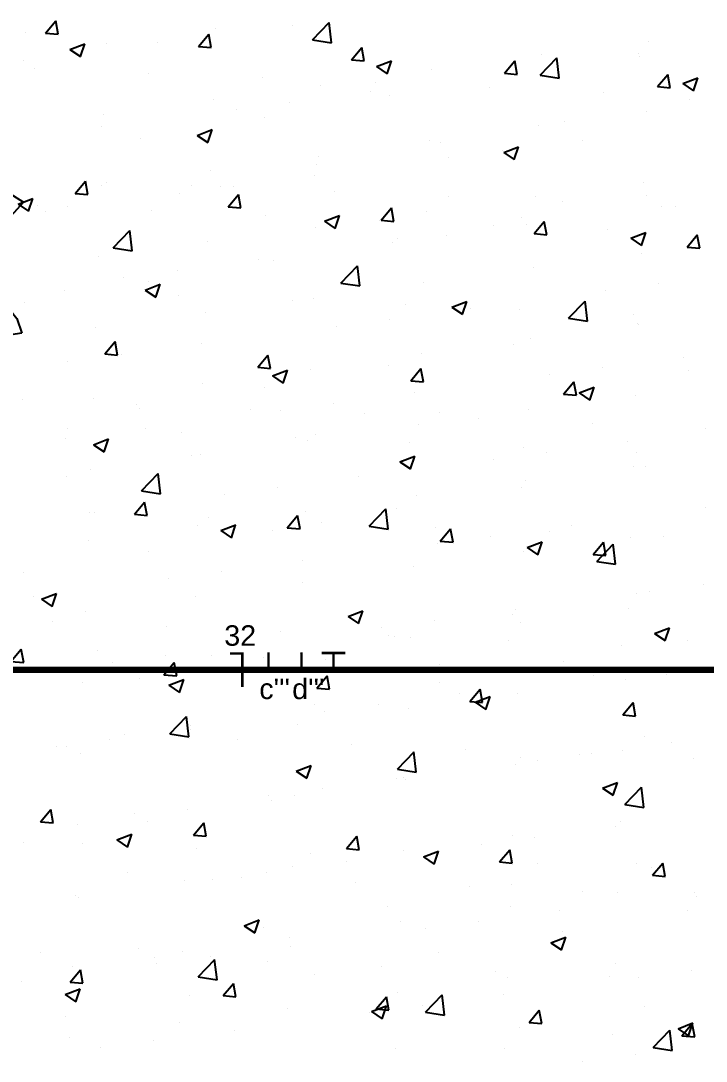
# Model space of a CAD drawing. Header units: millimetres. Extents: x 6597 to 20911, y -10306 to -132.
# Drawn here: x 9650.2 to 9971.6, y -6129 to -5641.1 of the extents above; entities that cross this region are included whole.
import ezdxf

# ---------------------------------------------------------------- set-up
doc = ezdxf.new("R2010")
doc.units = ezdxf.units.MM
doc.header["$LTSCALE"] = 25
doc.header["$MEASUREMENT"] = 0
doc.linetypes.add('DASHDOT2', pattern=[12.7, 6.35, -3.175, 0, -3.175])
doc.linetypes.add('Dashed', pattern=[0.75, 0.5, -0.25])
doc.layers.add('CIRCUITOS', color=7, linetype='Continuous')
doc.layers.add('MAAI - VEGETAÇÃO', color=106, linetype='Continuous')
doc.layers.add('EL-Condutos', color=5, linetype='Continuous', lineweight=30)
doc.styles.add('Arial', font='arial.ttf')

# ---------------------------------------------------------------- blocks, each defined once
blk = doc.blocks.new('JVL')
for p, q in [((246.2644, -15.6832), (246.2854, -15.6508)), ((246.2854, -15.6508), (246.3188, -15.6819)), ((246.5609, -15.6677), (246.5955, -15.656)), ((246.5955, -15.656), (246.5993, -15.6819)), ((246.1773, -15.6807), (246.188, -15.6807)), ((246.1779, -15.6897), (246.1773, -15.6807)), ((246.188, -15.6807), (246.2553, -15.7237)), ((246.3188, -15.6819), (246.3336, -15.7013)), ((246.5375, -15.6858), (246.5609, -15.6677)), ((246.5993, -15.6819), (246.5968, -15.7285)), ((246.1804, -15.7052), (246.1779, -15.6897)), ((246.188, -15.7184), (246.1804, -15.7052)), ((246.2607, -15.7264), (246.2644, -15.6832)), ((246.3336, -15.7013), (246.3441, -15.7237)), ((246.4894, -15.6941), (246.4759, -15.7237)), ((246.5055, -15.7049), (246.4894, -15.6941)), ((246.5055, -15.7049), (246.5271, -15.6861)), ((246.5055, -15.7049), (246.5082, -15.7237)), ((246.5136, -15.7291), (246.5375, -15.6858)), ((246.5271, -15.6861), (246.5378, -15.6861)), ((246.188, -15.7184), (246.1961, -15.7453)), ((246.2553, -15.7237), (246.2607, -15.7264)), ((246.2743, -15.7583), (246.2607, -15.7264)), ((246.3441, -15.7237), (246.336, -15.7453)), ((246.3441, -15.7237), (246.3683, -15.7076)), ((246.3764, -15.7157), (246.3441, -15.756)), ((246.3683, -15.7076), (246.3764, -15.7157)), ((246.4759, -15.7237), (246.4759, -15.7345)), ((246.5136, -15.7291), (246.5002, -15.7533)), ((246.5082, -15.7237), (246.5136, -15.7291)), ((246.5968, -15.7285), (246.589, -15.7614)), ((246.755, -15.7257), (246.7358, -15.7306)), ((246.7358, -15.7306), (246.7735, -15.7602)), ((246.7773, -15.7309), (246.755, -15.7257)), ((246.7923, -15.7467), (246.7773, -15.7309)), ((246.1961, -15.7453), (246.2149, -15.7695)), ((246.336, -15.7453), (246.3414, -15.756)), ((246.4437, -15.7372), (246.4356, -15.7345)), ((246.4759, -15.7345), (246.4437, -15.7372)), ((246.4437, -15.7372), (246.4805, -15.7925)), ((246.4759, -15.7345), (246.5002, -15.7533)), ((246.5002, -15.7533), (246.5055, -15.7856)), ((246.6266, -15.7506), (246.589, -15.7614)), ((246.6266, -15.7506), (246.6598, -15.7557)), ((246.6598, -15.7557), (246.6857, -15.7712)), ((246.8004, -15.7575), (246.7923, -15.7467)), ((246.8138, -15.7467), (246.8004, -15.7575)), ((246.8267, -15.7335), (246.8138, -15.7467)), ((246.8415, -15.7322), (246.8267, -15.7335)), ((246.8569, -15.7387), (246.8415, -15.7322)), ((246.8569, -15.7387), (246.8434, -15.771)), ((246.0162, -15.7751), (245.9689, -15.7813)), ((246.0571, -15.7922), (246.0162, -15.7751)), ((246.173, -15.7971), (246.1964, -15.7764)), ((246.1964, -15.7764), (246.2149, -15.7695)), ((246.2149, -15.7695), (246.2419, -15.7856)), ((246.2903, -15.7883), (246.2743, -15.7583)), ((246.3414, -15.756), (246.3199, -15.7856)), ((246.3226, -15.791), (246.3818, -15.7802)), ((246.3414, -15.756), (246.3441, -15.756)), ((246.3441, -15.756), (246.3468, -15.756)), ((246.434, -15.756), (246.3468, -15.756)), ((246.4759, -15.791), (246.434, -15.756)), ((246.589, -15.7614), (246.5621, -15.7883)), ((246.589, -15.7614), (246.589, -15.7587)), ((246.6021, -15.7851), (246.6382, -15.7685)), ((246.6939, -15.7802), (246.6374, -15.7856)), ((246.6382, -15.7685), (246.6552, -15.7702)), ((246.6857, -15.7712), (246.6939, -15.7802)), ((246.6939, -15.7802), (246.702, -15.7829)), ((246.7331, -15.7683), (246.7089, -15.7871)), ((246.7735, -15.7656), (246.7331, -15.7683)), ((246.7735, -15.7602), (246.7735, -15.7656)), ((246.7735, -15.7656), (246.7842, -15.7817)), ((246.8031, -15.7763), (246.7842, -15.7817)), ((246.8004, -15.7575), (246.8031, -15.7763)), ((246.8031, -15.7763), (246.8461, -15.7763)), ((246.8434, -15.771), (246.8461, -15.7763)), ((246.8773, -15.7878), (246.8461, -15.7763)), ((245.9689, -15.7813), (245.9472, -15.7999)), ((245.948, -15.7991), (246.0024, -15.7991)), ((246.0024, -15.7991), (246.0131, -15.8098)), ((246.0571, -15.7922), (246.0616, -15.8125)), ((246.1638, -15.826), (246.173, -15.7971)), ((246.2419, -15.7883), (246.18, -15.8152)), ((246.2607, -15.8018), (246.2338, -15.8448)), ((246.2419, -15.7856), (246.2419, -15.7883)), ((246.2419, -15.7883), (246.2607, -15.8018)), ((246.2607, -15.8018), (246.2718, -15.7919)), ((246.2718, -15.7919), (246.2903, -15.7883)), ((246.2903, -15.7883), (246.3011, -15.7991)), ((246.3064, -15.7937), (246.3011, -15.7991)), ((246.3011, -15.7991), (246.3011, -15.826)), ((246.3199, -15.7937), (246.3064, -15.7937)), ((246.3199, -15.7856), (246.3226, -15.791)), ((246.3226, -15.791), (246.3199, -15.7937)), ((246.3274, -15.8023), (246.3199, -15.7937)), ((246.346, -15.8126), (246.3274, -15.8023)), ((246.4759, -15.7937), (246.4733, -15.8098)), ((246.4759, -15.7937), (246.4759, -15.791)), ((246.5055, -15.7856), (246.4805, -15.7925)), ((246.5244, -15.7964), (246.5055, -15.7856)), ((246.5621, -15.7883), (246.5244, -15.7964)), ((246.5244, -15.7964), (246.5378, -15.8125)), ((246.5698, -15.8172), (246.6021, -15.7851)), ((246.6239, -15.7964), (246.6078, -15.8045)), ((246.6293, -15.7883), (246.6239, -15.7964)), ((246.6239, -15.7964), (246.6455, -15.8045)), ((246.6374, -15.7856), (246.6293, -15.7883)), ((246.6455, -15.8045), (246.6804, -15.8179)), ((246.7089, -15.7871), (246.7089, -15.8005)), ((246.7427, -15.7917), (246.7089, -15.8005)), ((246.7627, -15.7925), (246.7402, -15.8241)), ((246.7627, -15.7925), (246.7427, -15.7917)), ((246.7815, -15.7898), (246.7627, -15.7925)), ((246.7842, -15.7817), (246.7815, -15.7898)), ((246.7815, -15.7898), (246.7896, -15.8086)), ((246.8434, -15.8032), (246.838, -15.8086)), ((246.8434, -15.8032), (246.8724, -15.815)), ((246.8946, -15.8021), (246.8773, -15.7878)), ((246.9053, -15.8275), (246.8946, -15.8021)), ((245.9373, -15.8515), (245.9669, -15.8247)), ((245.9669, -15.8247), (246.0131, -15.8098)), ((246.0427, -15.8206), (246.0051, -15.8502)), ((246.0131, -15.8098), (246.0347, -15.8125)), ((246.0347, -15.8125), (246.0427, -15.8206)), ((246.0427, -15.8206), (246.0562, -15.8206)), ((246.0616, -15.8125), (246.0562, -15.8206)), ((246.067, -15.8314), (246.0562, -15.8206)), ((246.0789, -15.824), (246.0611, -15.8116)), ((246.0806, -15.8245), (246.067, -15.8314)), ((246.1115, -15.8328), (246.0789, -15.824)), ((246.1638, -15.8233), (246.1396, -15.8475)), ((246.1638, -15.8233), (246.1638, -15.826)), ((246.1638, -15.826), (246.18, -15.8556)), ((246.18, -15.8152), (246.1665, -15.8206)), ((246.3011, -15.826), (246.3064, -15.8448)), ((246.3656, -15.8152), (246.346, -15.8126)), ((246.3656, -15.8152), (246.3952, -15.826)), ((246.3952, -15.826), (246.4087, -15.8206)), ((246.3952, -15.826), (246.4114, -15.8367)), ((246.4087, -15.8206), (246.4194, -15.826)), ((246.4194, -15.826), (246.4168, -15.8367)), ((246.4437, -15.8287), (246.4275, -15.8448)), ((246.4571, -15.8287), (246.4437, -15.8287)), ((246.4706, -15.8125), (246.4571, -15.8287)), ((246.4571, -15.8287), (246.4572, -15.8489)), ((246.4733, -15.8098), (246.4706, -15.8125)), ((246.5325, -15.8556), (246.5378, -15.8125)), ((246.6322, -15.8207), (246.5698, -15.8172)), ((246.6782, -15.8344), (246.6322, -15.8207)), ((246.6804, -15.8179), (246.6966, -15.8314)), ((246.7402, -15.8241), (246.7328, -15.8551)), ((246.7896, -15.8221), (246.7492, -15.8759)), ((246.7896, -15.8086), (246.7869, -15.8167)), ((246.7869, -15.8167), (246.7896, -15.8221)), ((246.7896, -15.8221), (246.7946, -15.8474)), ((246.844, -15.8448), (246.838, -15.8086)), ((246.8724, -15.815), (246.8972, -15.8382)), ((246.8972, -15.8382), (246.9053, -15.8275)), ((245.9997, -15.8448), (245.9197, -15.8864)), ((245.9378, -15.8502), (245.9197, -15.8864)), ((246.0051, -15.8502), (245.9866, -15.8887)), ((246.0051, -15.8502), (245.9997, -15.8448)), ((246.0482, -15.8577), (246.0665, -15.8308)), ((246.1262, -15.8394), (246.1115, -15.8328)), ((246.1396, -15.8475), (246.1262, -15.8394)), ((246.1396, -15.8475), (246.1531, -15.8636)), ((246.2338, -15.8448), (246.2284, -15.8744)), ((246.3064, -15.8502), (246.2984, -15.869)), ((246.3064, -15.8448), (246.3064, -15.8502)), ((246.3064, -15.8502), (246.3495, -15.8798)), ((246.4114, -15.8367), (246.4168, -15.8367)), ((246.4168, -15.8367), (246.4275, -15.8448)), ((246.4275, -15.8448), (246.4329, -15.8583)), ((246.4572, -15.8489), (246.449, -15.869)), ((246.632, -15.8556), (246.6024, -15.8394)), ((246.632, -15.8556), (246.6347, -15.8529)), ((246.6347, -15.8529), (246.6778, -15.8529)), ((246.6778, -15.8529), (246.702, -15.8502)), ((246.702, -15.8502), (246.6966, -15.8314)), ((246.7946, -15.8474), (246.8246, -15.8893)), ((246.8353, -15.8759), (246.844, -15.8448)), ((246.0438, -15.8846), (246.0482, -15.8577)), ((246.1746, -15.8636), (246.1531, -15.8636)), ((246.1531, -15.8636), (246.1584, -15.8798)), ((246.18, -15.8556), (246.1746, -15.8636)), ((246.2284, -15.8744), (246.1988, -15.8906)), ((246.2284, -15.8744), (246.2472, -15.9067)), ((246.293, -15.8771), (246.2876, -15.8906)), ((246.2984, -15.869), (246.293, -15.8771)), ((246.4329, -15.8583), (246.441, -15.869)), ((246.441, -15.869), (246.4383, -15.8852)), ((246.441, -15.869), (246.449, -15.869)), ((246.449, -15.869), (246.4517, -15.8986)), ((246.5244, -15.8663), (246.5136, -15.8798)), ((246.5325, -15.8556), (246.5244, -15.8636)), ((246.5244, -15.8636), (246.5244, -15.8663)), ((246.5325, -15.8556), (246.5325, -15.8636)), ((246.5325, -15.8636), (246.5405, -15.8798)), ((246.5863, -15.8852), (246.5782, -15.8744)), ((246.632, -15.8556), (246.6562, -15.8959)), ((246.7328, -15.8551), (246.7331, -15.8786)), ((246.7331, -15.8786), (246.7385, -15.884)), ((246.7492, -15.8759), (246.7385, -15.884)), ((246.8246, -15.8893), (246.8353, -15.8759)), ((245.9866, -15.8887), (245.9807, -15.9197)), ((246.0083, -15.9093), (246.0438, -15.8846)), ((246.0438, -15.8846), (246.0458, -15.9114)), ((246.0759, -15.9501), (246.0966, -15.8852)), ((246.0966, -15.8852), (246.1262, -15.9148)), ((246.1584, -15.8798), (246.1558, -15.9148)), ((246.168, -15.8812), (246.1584, -15.8798)), ((246.1791, -15.889), (246.168, -15.8812)), ((246.188, -15.9013), (246.1791, -15.889)), ((246.1988, -15.8906), (246.188, -15.9013)), ((246.188, -15.9013), (246.1934, -15.9255)), ((246.2876, -15.8906), (246.2741, -15.9067)), ((246.2876, -15.8906), (246.3118, -15.8906)), ((246.3118, -15.8906), (246.3253, -15.8959)), ((246.3468, -15.8825), (246.3253, -15.8959)), ((246.3253, -15.8959), (246.328, -15.9094)), ((246.3522, -15.9013), (246.3306, -15.9148)), ((246.3495, -15.8798), (246.3468, -15.8825)), ((246.3468, -15.8825), (246.3495, -15.8959)), ((246.3495, -15.8798), (246.3656, -15.8852)), ((246.3495, -15.8959), (246.3522, -15.9013)), ((246.3549, -15.904), (246.3522, -15.9013)), ((246.371, -15.8933), (246.3549, -15.904)), ((246.3656, -15.8852), (246.371, -15.8933)), ((246.3656, -15.8852), (246.3764, -15.8852)), ((246.3764, -15.8852), (246.371, -15.8933)), ((246.371, -15.8933), (246.371, -15.8959)), ((246.371, -15.8959), (246.3791, -15.9148)), ((246.3764, -15.8852), (246.3872, -15.8879)), ((246.3872, -15.8879), (246.4141, -15.8959)), ((246.3872, -15.8879), (246.3979, -15.904)), ((246.4141, -15.8959), (246.4114, -15.904)), ((246.4302, -15.8933), (246.4141, -15.8959)), ((246.4383, -15.8852), (246.4302, -15.8933)), ((246.4302, -15.8933), (246.441, -15.9094)), ((246.4517, -15.8986), (246.441, -15.9094)), ((246.4517, -15.8986), (246.4679, -15.9094)), ((246.484, -15.9013), (246.4679, -15.9121)), ((246.5029, -15.8959), (246.484, -15.9013)), ((246.5082, -15.8825), (246.5029, -15.8959)), ((246.5029, -15.8959), (246.5082, -15.8986)), ((246.5082, -15.8798), (246.5082, -15.8825)), ((246.5136, -15.8798), (246.5082, -15.8825)), ((246.519, -15.8986), (246.5082, -15.8986)), ((246.5082, -15.8986), (246.5082, -15.9175)), ((246.5271, -15.8933), (246.519, -15.8986)), ((246.5405, -15.8798), (246.5271, -15.8933)), ((246.5405, -15.8798), (246.5674, -15.9067)), ((246.5863, -15.8852), (246.5782, -15.9067)), ((246.5863, -15.8852), (246.6508, -15.9121)), ((246.6508, -15.9121), (246.6562, -15.8959)), ((246.7665, -15.8906), (246.7127, -15.9282)), ((246.7385, -15.884), (246.7358, -15.8867)), ((246.7665, -15.8906), (246.7854, -15.904)), ((245.9807, -15.9197), (245.9827, -15.9486)), ((245.9827, -15.9486), (246.0083, -15.9093)), ((246.0458, -15.9114), (246.0556, -15.9383)), ((246.1315, -15.9175), (246.0666, -15.9824)), ((246.1262, -15.9148), (246.1315, -15.9175)), ((246.1558, -15.9148), (246.1315, -15.9175)), ((246.1853, -15.9282), (246.1477, -15.9713)), ((246.1558, -15.9148), (246.1853, -15.9282)), ((246.1853, -15.9282), (246.1907, -15.9282)), ((246.1934, -15.9255), (246.1907, -15.9282)), ((246.1907, -15.9282), (246.1988, -15.939)), ((246.2257, -15.9175), (246.1934, -15.9255)), ((246.2472, -15.9067), (246.2257, -15.9175)), ((246.2257, -15.9175), (246.2445, -15.9255)), ((246.2445, -15.9255), (246.2499, -15.9255)), ((246.2472, -15.9067), (246.2553, -15.9148)), ((246.2553, -15.9148), (246.2499, -15.9255)), ((246.2499, -15.9255), (246.2822, -15.9524)), ((246.2741, -15.9067), (246.2553, -15.9148)), ((246.2741, -15.9067), (246.2876, -15.9175)), ((246.2957, -15.9121), (246.2876, -15.9175)), ((246.2876, -15.9175), (246.2984, -15.9471)), ((246.3172, -15.9202), (246.2957, -15.9121)), ((246.3306, -15.9148), (246.3172, -15.9202)), ((246.328, -15.9094), (246.3306, -15.9148)), ((246.3306, -15.9148), (246.3306, -15.9175)), ((246.3306, -15.9175), (246.3549, -15.939)), ((246.3791, -15.9148), (246.3549, -15.939)), ((246.3979, -15.904), (246.3791, -15.9148)), ((246.3979, -15.904), (246.4114, -15.904)), ((246.4114, -15.904), (246.4275, -15.9148)), ((246.4275, -15.9148), (246.4356, -15.9175)), ((246.441, -15.9094), (246.4356, -15.9175)), ((246.4356, -15.9175), (246.4464, -15.9444)), ((246.4679, -15.9121), (246.4517, -15.9471)), ((246.4679, -15.9094), (246.4679, -15.9121)), ((246.4735, -15.9289), (246.4932, -15.9201)), ((246.4932, -15.9201), (246.5082, -15.9175)), ((246.5082, -15.9175), (246.5298, -15.9686)), ((246.5535, -15.9491), (246.5654, -15.9222)), ((246.5654, -15.9222), (246.5674, -15.9067)), ((246.5782, -15.9067), (246.5674, -15.9067)), ((246.7074, -15.9282), (246.71, -15.9282)), ((246.7074, -15.9282), (246.7074, -15.9309)), ((246.71, -15.9282), (246.7074, -15.9309)), ((246.71, -15.9282), (246.7127, -15.9282)), ((246.7854, -15.904), (246.7423, -15.9309)), ((246.0556, -15.9383), (246.0759, -15.9501)), ((246.1988, -15.939), (246.1934, -15.9928)), ((246.1988, -15.939), (246.2257, -15.9605)), ((246.2822, -15.9524), (246.2876, -15.9524)), ((246.2984, -15.9471), (246.2876, -15.9524)), ((246.2876, -15.9524), (246.293, -15.9659)), ((246.3256, -15.9551), (246.2984, -15.9471)), ((246.3549, -15.939), (246.3576, -15.9471)), ((246.3803, -15.9373), (246.3574, -15.9465)), ((246.3576, -15.9471), (246.3629, -15.974)), ((246.3925, -15.9363), (246.3803, -15.9373)), ((246.4464, -15.9444), (246.3925, -15.9363)), ((246.4464, -15.9444), (246.4517, -15.9471)), ((246.4517, -15.9471), (246.4735, -15.9289)), ((246.5432, -15.9659), (246.5535, -15.9491)), ((246.6264, -15.9576), (246.6462, -15.9382)), ((246.6562, -15.9524), (246.6264, -15.9576)), ((246.6462, -15.9382), (246.6885, -15.9309)), ((246.6562, -15.9524), (246.6831, -15.9551)), ((246.7074, -15.9309), (246.6885, -15.9309)), ((246.7074, -15.9309), (246.7074, -15.9336)), ((246.7074, -15.9336), (246.7154, -15.9471)), ((246.7154, -15.9471), (246.7074, -15.9605)), ((246.737, -15.939), (246.7154, -15.9471)), ((246.7423, -15.9309), (246.737, -15.939)), ((246.737, -15.939), (246.7827, -15.9417)), ((246.7827, -15.9417), (246.815, -15.9659)), ((246.0666, -15.9824), (246.145, -15.9686)), ((246.1418, -15.997), (246.1477, -15.9713)), ((246.145, -15.9686), (246.1477, -15.9713)), ((246.2257, -15.9605), (246.2257, -15.9632)), ((246.2257, -15.9605), (246.2383, -15.9696)), ((246.2257, -15.974), (246.2257, -15.9632)), ((246.2328, -15.9869), (246.2257, -15.974)), ((246.2383, -15.9696), (246.2663, -15.9807)), ((246.293, -15.9659), (246.2984, -15.9767)), ((246.2984, -15.9767), (246.2957, -15.9847)), ((246.3367, -15.9624), (246.3256, -15.9551)), ((246.3495, -15.9767), (246.3367, -15.9624)), ((246.3576, -15.9794), (246.3495, -15.9767)), ((246.3629, -15.974), (246.3576, -15.9794)), ((246.4942, -15.9646), (246.4813, -15.9659)), ((246.4813, -15.9659), (246.4948, -15.9928)), ((246.5066, -15.9698), (246.4942, -15.9646)), ((246.5163, -15.982), (246.5066, -15.9698)), ((246.5298, -15.9686), (246.5163, -15.982)), ((246.5432, -15.9659), (246.5298, -15.9686)), ((246.5432, -15.9659), (246.5674, -15.9767)), ((246.5624, -15.9827), (246.5674, -15.9767)), ((246.6885, -15.9632), (246.6643, -15.982)), ((246.6831, -15.9551), (246.6885, -15.9632)), ((246.7074, -15.9605), (246.6885, -15.9632)), ((246.7074, -15.9605), (246.7127, -15.9686)), ((246.7127, -15.9686), (246.7423, -15.974)), ((246.7127, -15.9686), (246.7181, -16.0089)), ((246.7558, -15.9713), (246.7423, -15.974)), ((246.7423, -15.974), (246.7827, -16.0305)), ((246.8096, -15.9767), (246.7558, -15.9713)), ((246.815, -15.9659), (246.8096, -15.9767)), ((246.1473, -16.0269), (246.1418, -15.997)), ((246.1907, -15.9982), (246.16, -16.0457)), ((246.1934, -15.9928), (246.1907, -15.9982)), ((246.1934, -15.9928), (246.2015, -16.0072)), ((246.236, -16.0081), (246.2328, -15.9869)), ((246.2663, -15.9807), (246.2957, -15.9847)), ((246.293, -15.9847), (246.2957, -15.9847)), ((246.2957, -15.9847), (246.2984, -15.9901)), ((246.4598, -15.9982), (246.4437, -16.0116)), ((246.4921, -15.9982), (246.4598, -15.9982)), ((246.4948, -15.9928), (246.4921, -15.9982)), ((246.5405, -15.9928), (246.553, -15.9879)), ((246.5513, -16.0009), (246.5405, -15.9928)), ((246.5565, -16.0019), (246.5513, -16.0009)), ((246.553, -15.9879), (246.5624, -15.9827)), ((246.5674, -16.0076), (246.5565, -16.0019)), ((246.6643, -15.982), (246.6586, -16.0003)), ((246.6586, -16.0003), (246.6598, -16.0236)), ((246.2015, -16.0072), (246.2061, -16.0245)), ((246.2061, -16.0245), (246.2069, -16.0359)), ((246.2314, -16.0351), (246.236, -16.0081)), ((246.3306, -16.0251), (246.3226, -16.0332)), ((246.3333, -16.0197), (246.3306, -16.0224)), ((246.3306, -16.0224), (246.3306, -16.0251)), ((246.3333, -16.0197), (246.3387, -16.0143)), ((246.3387, -16.0143), (246.3518, -16.0177)), ((246.3518, -16.0177), (246.3624, -16.0144)), ((246.3624, -16.0144), (246.3683, -16.0089)), ((246.3683, -16.0089), (246.3818, -16.0089)), ((246.3818, -16.0089), (246.3818, -16.0224)), ((246.3818, -16.0224), (246.4033, -16.0251)), ((246.4033, -16.0251), (246.4087, -16.0332)), ((246.4437, -16.0116), (246.4464, -16.017)), ((246.4921, -16.0143), (246.4464, -16.017)), ((246.5136, -16.0412), (246.4921, -16.0143)), ((246.5351, -16.0305), (246.5432, -16.0224)), ((246.5432, -16.0224), (246.558, -16.0273)), ((246.5797, -16.0185), (246.5674, -16.0076)), ((246.5863, -16.0278), (246.5797, -16.0185)), ((246.6598, -16.0236), (246.6724, -16.0386)), ((246.7181, -16.0089), (246.6858, -16.052)), ((246.7181, -16.0089), (246.7612, -16.0386)), ((246.16, -16.0457), (246.1473, -16.0269)), ((246.2203, -16.052), (246.2069, -16.0359)), ((246.2203, -16.052), (246.2314, -16.0351)), ((246.3226, -16.0332), (246.3037, -16.0493)), ((246.3037, -16.052), (246.3197, -16.0457)), ((246.3037, -16.0493), (246.3037, -16.052)), ((246.3197, -16.0457), (246.3394, -16.0428)), ((246.3394, -16.0428), (246.3522, -16.0412)), ((246.3522, -16.0412), (246.3495, -16.0574)), ((246.4087, -16.0332), (246.3925, -16.0412)), ((246.3925, -16.0412), (246.4114, -16.0628)), ((246.4141, -16.0359), (246.4087, -16.0332)), ((246.5351, -16.0386), (246.5136, -16.0412)), ((246.5351, -16.0386), (246.5351, -16.0305)), ((246.558, -16.0273), (246.5738, -16.0288)), ((246.5738, -16.0288), (246.5863, -16.0278)), ((246.5863, -16.0278), (246.589, -16.0305)), ((246.6724, -16.0386), (246.6778, -16.0547)), ((246.7612, -16.0386), (246.7746, -16.052)), ((246.7827, -16.0305), (246.7746, -16.052)), ((246.3037, -16.052), (246.293, -16.0655)), ((246.3495, -16.0574), (246.3495, -16.0601)), ((246.3495, -16.0601), (246.3683, -16.0628)), ((246.3683, -16.0628), (246.3737, -16.0708)), ((246.3737, -16.0708), (246.379, -16.063)), ((246.379, -16.063), (246.3881, -16.0601)), ((246.3881, -16.0601), (246.3992, -16.062)), ((246.3992, -16.062), (246.406, -16.0708)), ((246.4114, -16.0628), (246.406, -16.0708)), ((246.6858, -16.052), (246.6778, -16.0547))]:
    blk.add_line(p, q)
for centre, start, end in [((246.434, -15.756), 49.844, 89.647), ((246.0571, -15.7922), 12.8043, 67.5333)]:
    blk.add_arc(centre, 0.000000336, start, end)

msp = doc.modelspace()

# ---------------------------------------------------------------- linework, layer by layer
at = {"layer": 'CIRCUITOS'}
for points, const_width in [([(9754.09, -5937.27), (9754.09, -5953.53)], 1.16), ([(9754.09, -5937.27), (9754.09, -5953.53)], 1.16), ([(9766.4, -5937.27), (9766.4, -5945.4)], 1.16), ([(9781.83, -5937.27), (9781.83, -5945.4)], 1.16), ([(9748.35, -5937.84), (9754.26, -5937.84)], 1.16), ([(9791.22, -5937.56), (9802.46, -5937.56)], 1.11), ([(9796.84, -5937.56), (9796.84, -5945.4)], 1.11)]:
    msp.add_lwpolyline(points, dxfattribs=dict(at, const_width=const_width))
at = {"layer": 'EL-Condutos', "linetype": 'Dashed', "const_width": 3}
msp.add_lwpolyline([(9575.83, -5945.4), (10017.85, -5945.4, -0.216241), (10040.43, -5955.64), (10176.97, -6111.65)], format="xyb", dxfattribs=at)
at = {"layer": 'MAAI - VEGETAÇÃO', "linetype": 'Continuous', "transparency": 33554559}
for p, q in [((9661.82, -5646.89), (9666.64, -5641.14)), ((9667.8, -5647.41), (9666.64, -5641.14)), ((9777.46, -5643.17), (9777.46, -5643.17)), ((9787.02, -5650.12), (9794.81, -5642)), ((9795.91, -5651.5), (9794.8, -5642.01)), ((9652.19, -5646.69), (9652.19, -5646.69)), ((9661.82, -5646.89), (9667.8, -5647.41)), ((9733.55, -5653.16), (9738.37, -5647.42)), ((9739.53, -5653.69), (9738.37, -5647.42)), ((9741.63, -5644.67), (9741.63, -5644.67)), ((9673.24, -5654.59), (9680.25, -5651.91)), ((9678.22, -5657.95), (9680.25, -5651.91)), ((9690.29, -5651.71), (9690.29, -5651.71)), ((9714.31, -5651.48), (9714.31, -5651.48)), ((9733.55, -5653.16), (9739.53, -5653.69)), ((9787.02, -5650.12), (9795.91, -5651.5)), ((9805.27, -5659.44), (9810.1, -5653.69)), ((9811.25, -5659.96), (9810.1, -5653.69)), ((9944.72, -5650.61), (9944.72, -5650.61)), ((9673.24, -5654.59), (9678.22, -5657.95)), ((9676.43, -5656.47), (9676.43, -5656.47)), ((9893.75, -5666.67), (9901.54, -5658.55)), ((9894.21, -5657.02), (9894.21, -5657.02)), ((9902.63, -5668.06), (9901.53, -5658.56)), ((9939.66, -5656.31), (9939.66, -5656.31)), ((9940.13, -5657.73), (9940.13, -5657.73)), ((9651.4, -5659.77), (9651.4, -5659.77)), ((9656.62, -5663.38), (9656.62, -5663.38)), ((9805.27, -5659.44), (9811.25, -5659.96)), ((9816.96, -5662.6), (9823.96, -5659.91)), ((9816.96, -5662.6), (9821.93, -5665.96)), ((9821.93, -5665.96), (9823.96, -5659.91)), ((9877, -5665.71), (9881.82, -5659.97)), ((9882.98, -5666.24), (9881.82, -5659.97)), ((9902.25, -5662.72), (9902.25, -5662.72)), ((9710, -5665.64), (9710, -5665.64)), ((9763.38, -5667.89), (9763.38, -5667.89)), ((9842.87, -5664.06), (9842.87, -5664.06)), ((9877, -5665.71), (9882.98, -5666.24)), ((9877.22, -5666.01), (9877.22, -5666.01)), ((9881.34, -5666.32), (9881.34, -5666.32)), ((9893.74, -5666.68), (9902.63, -5668.06)), ((9948.73, -5671.99), (9953.55, -5666.24)), ((9954.7, -5672.51), (9953.55, -5666.24)), ((9960.67, -5670.61), (9967.67, -5667.92)), ((9965.64, -5673.97), (9967.67, -5667.92)), ((9790.93, -5671.55), (9790.93, -5671.55)), ((9816.76, -5670.15), (9816.76, -5670.15)), ((9870.15, -5672.41), (9870.15, -5672.41)), ((9948.73, -5671.99), (9954.7, -5672.51)), ((9960.67, -5670.61), (9965.65, -5673.97)), ((9740.42, -5677.96), (9740.42, -5677.96)), ((9814.06, -5674.33), (9814.06, -5674.33)), ((9823.02, -5676.33), (9823.02, -5676.33)), ((9923.53, -5674.66), (9923.53, -5674.66)), ((9751.16, -5682.61), (9751.16, -5682.61)), ((9776.19, -5679.31), (9776.19, -5679.31)), ((9963.62, -5678.26), (9963.62, -5678.26)), ((9689.07, -5685), (9689.07, -5685)), ((9764.7, -5686.34), (9764.7, -5686.34)), ((9943.51, -5683.9), (9943.51, -5683.9)), ((9688, -5690.92), (9688, -5690.92)), ((9732.94, -5694.86), (9739.94, -5692.17)), ((9737.91, -5698.21), (9739.94, -5692.17)), ((9893, -5690.31), (9893, -5690.31)), ((9905.3, -5688.28), (9905.3, -5688.28)), ((9706.38, -5696.35), (9706.38, -5696.35)), ((9732.94, -5694.86), (9737.91, -5698.21)), ((9841.65, -5697.35), (9841.65, -5697.35)), ((9913.82, -5697.17), (9913.82, -5697.17)), ((9846.98, -5698.29), (9846.98, -5698.29)), ((9875.95, -5702.16), (9875.95, -5702.16)), ((9876.65, -5702.86), (9883.65, -5700.18)), ((9881.62, -5706.22), (9883.65, -5700.18)), ((9789.71, -5704.84), (9789.71, -5704.84)), ((9850.91, -5705.46), (9850.91, -5705.46)), ((9876.65, -5702.86), (9881.62, -5706.22)), ((9739.2, -5711.25), (9739.2, -5711.25)), ((9788.66, -5708.3), (9788.66, -5708.3)), ((9675.7, -5722.11), (9680.52, -5716.36)), ((9681.67, -5722.63), (9680.52, -5716.36)), ((9690.53, -5716.74), (9690.53, -5716.74)), ((9787.76, -5713.77), (9787.76, -5713.77)), ((9942.29, -5717.19), (9942.29, -5717.19)), ((9675.7, -5722.11), (9681.68, -5722.63)), ((9687.86, -5718.29), (9687.86, -5718.29)), ((9724.85, -5722.05), (9724.85, -5722.05)), ((9730.34, -5718.31), (9730.34, -5718.31)), ((9743.91, -5718.99), (9743.91, -5718.99)), ((9749.88, -5718.76), (9749.88, -5718.76)), ((9797.29, -5721.25), (9797.29, -5721.25)), ((9648.91, -5727.11), (9655.92, -5724.42)), ((9653.89, -5730.46), (9655.91, -5724.42)), ((9747.42, -5728.38), (9752.24, -5722.64)), ((9753.4, -5728.9), (9752.24, -5722.64)), ((9850.67, -5723.51), (9850.67, -5723.51)), ((9891.78, -5723.59), (9891.78, -5723.59)), ((9904.05, -5725.76), (9904.05, -5725.76)), ((9943.49, -5723.27), (9943.49, -5723.27)), ((9648.91, -5727.11), (9653.89, -5730.46)), ((9658.23, -5727.92), (9658.23, -5727.92)), ((9661.69, -5730.37), (9661.69, -5730.37)), ((9672.03, -5728.32), (9672.03, -5728.32)), ((9711.61, -5730.17), (9711.61, -5730.17)), ((9747.42, -5728.38), (9753.4, -5728.9)), ((9819.15, -5734.66), (9823.97, -5728.91)), ((9825.13, -5735.18), (9823.97, -5728.91)), ((9840.44, -5730.64), (9840.44, -5730.64)), ((9950.67, -5728.3), (9950.67, -5728.3)), ((9957.44, -5728.02), (9957.44, -5728.02)), ((9764.99, -5732.43), (9764.99, -5732.43)), ((9792.63, -5735.12), (9799.63, -5732.43)), ((9792.63, -5735.12), (9797.6, -5738.47)), ((9797.6, -5738.47), (9799.63, -5732.43)), ((9818.37, -5734.68), (9818.37, -5734.68)), ((9819.15, -5734.66), (9825.13, -5735.18)), ((9885.17, -5733.28), (9885.17, -5733.28)), ((9887.51, -5736.61), (9887.51, -5736.61)), ((9890.88, -5740.93), (9895.7, -5735.19)), ((9896.85, -5741.46), (9895.7, -5735.19)), ((9693.56, -5747.53), (9701.35, -5739.41)), ((9702.44, -5748.92), (9701.34, -5739.42)), ((9788.5, -5738.13), (9788.5, -5738.13)), ((9849.64, -5741.6), (9849.64, -5741.6)), ((9871.76, -5736.94), (9871.76, -5736.94)), ((9890.88, -5740.93), (9896.85, -5741.45)), ((9925.14, -5739.19), (9925.14, -5739.19)), ((9936.34, -5743.13), (9943.34, -5740.44)), ((9941.31, -5746.48), (9943.34, -5740.44)), ((9962.6, -5747.21), (9967.42, -5741.46)), ((9968.58, -5747.73), (9967.42, -5741.46)), ((9737.99, -5744.54), (9737.99, -5744.54)), ((9824.6, -5744.9), (9824.6, -5744.9)), ((9826.85, -5743.29), (9826.85, -5743.29)), ((9936.34, -5743.13), (9941.31, -5746.48)), ((9693.55, -5747.54), (9702.44, -5748.92)), ((9941.07, -5750.48), (9941.07, -5750.48)), ((9962.6, -5747.21), (9968.58, -5747.73)), ((9686.64, -5751.58), (9686.64, -5751.58)), ((9761.45, -5753.21), (9761.45, -5753.21)), ((9768.53, -5753.3), (9768.53, -5753.3)), ((9800.28, -5764.08), (9808.07, -5755.96)), ((9809.17, -5765.47), (9808.06, -5755.97)), ((9723.58, -5758.2), (9723.58, -5758.2)), ((9890.56, -5756.88), (9890.56, -5756.88)), ((9698.54, -5761.49), (9698.54, -5761.49)), ((9708.6, -5767.37), (9715.61, -5764.68)), ((9710.22, -5763.31), (9710.22, -5763.31)), ((9713.58, -5770.73), (9715.61, -5764.68)), ((9800.27, -5764.09), (9809.17, -5765.47)), ((9839.22, -5763.92), (9839.22, -5763.92)), ((9949.39, -5764.45), (9949.39, -5764.45)), ((9670.63, -5767.57), (9670.63, -5767.57)), ((9708.6, -5767.37), (9713.58, -5770.73)), ((9724.01, -5769.83), (9724.01, -5769.83)), ((9924.36, -5767.74), (9924.36, -5767.74)), ((9651.9, -5773.32), (9651.9, -5773.32)), ((9777.39, -5772.08), (9777.39, -5772.08)), ((9787.28, -5771.42), (9787.28, -5771.42)), ((9830.78, -5774.34), (9830.78, -5774.34)), ((9852.32, -5775.38), (9859.32, -5772.69)), ((9852.32, -5775.38), (9857.29, -5778.73)), ((9857.29, -5778.73), (9859.32, -5772.69)), ((9907, -5780.63), (9914.79, -5772.52)), ((9915.89, -5782.02), (9914.79, -5772.52)), ((9736.77, -5777.82), (9736.77, -5777.82)), ((9861.2, -5776.06), (9861.2, -5776.06)), ((9884.16, -5776.59), (9884.16, -5776.59)), ((9907, -5780.64), (9915.89, -5782.02)), ((9937.54, -5778.85), (9937.54, -5778.85)), ((9685.43, -5784.87), (9685.43, -5784.87)), ((9798.3, -5784.34), (9798.3, -5784.34)), ((9823.33, -5781.04), (9823.33, -5781.04)), ((9939.36, -5782.94), (9939.36, -5782.94)), ((9939.86, -5783.77), (9939.86, -5783.77)), ((9889.35, -5790.17), (9889.35, -5790.17)), ((9689.57, -5797.33), (9694.39, -5791.58)), ((9695.55, -5797.85), (9694.39, -5791.58)), ((9735.14, -5792.65), (9735.14, -5792.65)), ((9881.04, -5792.95), (9881.04, -5792.95)), ((9689.57, -5797.33), (9695.55, -5797.85)), ((9697.27, -5797.64), (9697.27, -5797.64)), ((9761.3, -5803.6), (9766.12, -5797.86)), ((9767.28, -5804.12), (9766.12, -5797.86)), ((9838, -5797.21), (9838, -5797.21)), ((9960.96, -5798.9), (9960.96, -5798.9)), ((9672.24, -5800.93), (9672.24, -5800.93)), ((9761.3, -5803.6), (9767.28, -5804.12)), ((9768.29, -5807.63), (9775.3, -5804.94)), ((9773.27, -5810.99), (9775.3, -5804.94)), ((9786.07, -5804.71), (9786.07, -5804.71)), ((9822.72, -5802.96), (9822.72, -5802.96)), ((9833.03, -5809.88), (9837.85, -5804.13)), ((9839, -5810.4), (9837.85, -5804.13)), ((9923.09, -5803.89), (9923.09, -5803.89)), ((9963.32, -5804.89), (9963.32, -5804.89)), ((9768.29, -5807.63), (9773.27, -5810.99)), ((9833.03, -5809.88), (9839, -5810.4)), ((9898.05, -5807.18), (9898.05, -5807.18)), ((9735.55, -5811.11), (9735.55, -5811.11)), ((9764.41, -5812.97), (9764.41, -5812.97)), ((9904.75, -5816.15), (9909.57, -5810.41)), ((9910.73, -5816.67), (9909.57, -5810.41)), ((9912.01, -5815.64), (9919.01, -5812.95)), ((9916.98, -5819), (9919.01, -5812.95)), ((9651.16, -5818.67), (9651.16, -5818.67)), ((9684.21, -5818.15), (9684.21, -5818.15)), ((9834.9, -5815.5), (9834.9, -5815.5)), ((9904.75, -5816.15), (9910.73, -5816.67)), ((9905, -5814.9), (9905, -5814.9)), ((9912.01, -5815.64), (9916.98, -5819)), ((9938.64, -5817.06), (9938.64, -5817.06)), ((9704.54, -5820.92), (9704.54, -5820.92)), ((9706.09, -5822.98), (9706.09, -5822.98)), ((9757.92, -5823.18), (9757.92, -5823.18)), ((9771.99, -5823.78), (9771.99, -5823.78)), ((9797.02, -5820.48), (9797.02, -5820.48)), ((9888.13, -5823.46), (9888.13, -5823.46)), ((9811.3, -5825.44), (9811.3, -5825.44)), ((9846.69, -5824.91), (9846.69, -5824.91)), ((9864.69, -5827.69), (9864.69, -5827.69)), ((9672.24, -5832.1), (9672.24, -5832.1)), ((9708.84, -5832.09), (9708.84, -5832.09)), ((9836.79, -5830.5), (9836.79, -5830.5)), ((9918.07, -5829.95), (9918.07, -5829.95)), ((9971.45, -5832.2), (9971.45, -5832.2)), ((9670.96, -5837.08), (9670.96, -5837.08)), ((9684.27, -5839.89), (9691.27, -5837.2)), ((9689.25, -5843.24), (9691.27, -5837.2)), ((9725.62, -5834.36), (9725.62, -5834.36)), ((9779.01, -5836.61), (9779.01, -5836.61)), ((9784.85, -5838), (9784.85, -5838)), ((9788.37, -5834.93), (9788.37, -5834.93)), ((9832.39, -5838.87), (9832.39, -5838.87)), ((9934.65, -5838.34), (9934.65, -5838.34)), ((9684.27, -5839.89), (9689.25, -5843.24)), ((9885.77, -5841.12), (9885.77, -5841.12)), ((9896.78, -5843.33), (9896.78, -5843.33)), ((9939.15, -5843.38), (9939.15, -5843.38)), ((9730.05, -5844.94), (9730.05, -5844.94)), ((9734.34, -5844.4), (9734.34, -5844.4)), ((9827.99, -5847.89), (9834.99, -5845.21)), ((9827.99, -5847.89), (9832.96, -5851.25)), ((9832.96, -5851.25), (9834.99, -5845.21)), ((9871.75, -5846.62), (9871.75, -5846.62)), ((9682.99, -5851.44), (9682.99, -5851.44)), ((9706.81, -5861.49), (9714.6, -5853.38)), ((9715.7, -5862.88), (9714.6, -5853.38)), ((9937.43, -5850.35), (9937.43, -5850.35)), ((9943.2, -5849.9), (9943.2, -5849.9)), ((9671.73, -5854.95), (9671.73, -5854.95)), ((9808.59, -5854.94), (9808.59, -5854.94)), ((9886.92, -5856.75), (9886.92, -5856.75)), ((9706.81, -5861.5), (9715.7, -5862.88)), ((9745.68, -5863.22), (9745.68, -5863.22)), ((9770.72, -5859.92), (9770.72, -5859.92)), ((9884.88, -5859.91), (9884.88, -5859.91)), ((9703.45, -5872.54), (9708.27, -5866.8)), ((9709.43, -5873.07), (9708.27, -5866.8)), ((9835.57, -5863.79), (9835.57, -5863.79)), ((9682.53, -5871.53), (9682.53, -5871.53)), ((9684.64, -5871.76), (9684.64, -5871.76)), ((9703.45, -5872.54), (9709.43, -5873.07)), ((9775.17, -5878.82), (9780, -5873.07)), ((9781.15, -5879.34), (9779.99, -5873.08)), ((9783.63, -5871.29), (9783.63, -5871.29)), ((9813.54, -5878.04), (9821.33, -5869.93)), ((9822.42, -5879.43), (9821.32, -5869.93)), ((9826.56, -5869.92), (9826.56, -5869.92)), ((9971.5, -5869.47), (9971.5, -5869.47)), ((9733.12, -5877.69), (9733.12, -5877.69)), ((9738.03, -5874.01), (9738.03, -5874.01)), ((9743.96, -5880.15), (9750.97, -5877.46)), ((9748.94, -5883.5), (9750.96, -5877.46)), ((9791.41, -5876.27), (9791.41, -5876.27)), ((9813.53, -5878.05), (9822.42, -5879.43)), ((9908.35, -5877.78), (9908.35, -5877.78)), ((9743.96, -5880.15), (9748.94, -5883.5)), ((9768.24, -5879.93), (9768.24, -5879.93)), ((9775.17, -5878.82), (9781.15, -5879.34)), ((9844.79, -5878.52), (9844.79, -5878.52)), ((9846.9, -5885.1), (9851.72, -5879.35)), ((9852.88, -5885.62), (9851.72, -5879.35)), ((9870.47, -5882.77), (9870.47, -5882.77)), ((9898.17, -5880.78), (9898.17, -5880.78)), ((9951.55, -5883.03), (9951.55, -5883.03)), ((9681.78, -5884.73), (9681.78, -5884.73)), ((9845.44, -5886.06), (9845.44, -5886.06)), ((9846.9, -5885.1), (9852.88, -5885.62)), ((9887.68, -5888.16), (9894.68, -5885.47)), ((9892.65, -5891.51), (9894.68, -5885.47)), ((9918.63, -5891.37), (9923.45, -5885.63)), ((9920.26, -5894.6), (9928.05, -5886.48)), ((9924.6, -5891.89), (9923.45, -5885.63)), ((9929.15, -5895.98), (9928.04, -5886.49)), ((9936.21, -5883.64), (9936.21, -5883.64)), ((9709.92, -5889.94), (9709.92, -5889.94)), ((9885.7, -5890.04), (9885.7, -5890.04)), ((9887.68, -5888.16), (9892.65, -5891.51)), ((9918.63, -5891.37), (9924.6, -5891.89)), ((9782.28, -5894.38), (9782.28, -5894.38)), ((9834.36, -5897.08), (9834.36, -5897.08)), ((9920.26, -5894.6), (9929.15, -5895.98)), ((9651.6, -5899.95), (9651.6, -5899.95)), ((9744.41, -5899.37), (9744.41, -5899.37)), ((9719.38, -5902.66), (9719.38, -5902.66)), ((9782.42, -5904.58), (9782.42, -5904.58)), ((9970.23, -5905.61), (9970.23, -5905.61)), ((9656.22, -5910.98), (9656.22, -5910.98)), ((9659.94, -5912.4), (9666.94, -5909.71)), ((9664.91, -5915.76), (9666.94, -5909.71)), ((9731.91, -5910.98), (9731.91, -5910.98)), ((9939.07, -5909.57), (9939.07, -5909.57)), ((9945.19, -5908.91), (9945.19, -5908.91)), ((9659.94, -5912.4), (9664.92, -5915.76)), ((9882.04, -5917.22), (9882.04, -5917.22)), ((9934.99, -5916.93), (9934.99, -5916.93)), ((9680.56, -5918.02), (9680.56, -5918.02)), ((9803.65, -5920.41), (9810.66, -5917.72)), ((9803.65, -5920.41), (9808.63, -5923.76)), ((9808.63, -5923.76), (9810.66, -5917.72)), ((9880.75, -5919.58), (9880.75, -5919.58)), ((9665.17, -5922.86), (9665.17, -5922.86)), ((9718.55, -5925.11), (9718.55, -5925.11)), ((9819.13, -5925.51), (9819.13, -5925.51)), ((9844.17, -5922.21), (9844.17, -5922.21)), ((9884.48, -5923.33), (9884.48, -5923.33)), ((9947.37, -5928.42), (9954.37, -5925.73)), ((9952.34, -5931.77), (9954.37, -5925.73)), ((9771.93, -5927.37), (9771.93, -5927.37)), ((9822.43, -5929.59), (9822.43, -5929.59)), ((9825.32, -5929.62), (9825.32, -5929.62)), ((9833.14, -5930.37), (9833.14, -5930.37)), ((9947.37, -5928.42), (9952.34, -5931.77)), ((9963.03, -5931.52), (9963.03, -5931.52)), ((9645.6, -5941.49), (9650.42, -5935.74)), ((9651.57, -5942.01), (9650.42, -5935.74)), ((9686.25, -5936.29), (9686.25, -5936.29)), ((9755.98, -5933.82), (9755.98, -5933.82)), ((9878.7, -5931.88), (9878.7, -5931.88)), ((9932.08, -5934.13), (9932.08, -5934.13)), ((9645.6, -5941.49), (9651.57, -5942.01)), ((9718.1, -5938.81), (9718.1, -5938.81)), ((9739.64, -5938.54), (9739.64, -5938.54)), ((9764.11, -5939.6), (9764.11, -5939.6)), ((9781.2, -5937.87), (9781.2, -5937.87)), ((9793.02, -5940.8), (9793.02, -5940.8)), ((9904.71, -5941.53), (9904.71, -5941.53)), ((9693.07, -5942.1), (9693.07, -5942.1)), ((9717.32, -5947.76), (9722.14, -5942.02)), ((9723.3, -5948.29), (9722.14, -5942.02)), ((9730.69, -5944.27), (9730.69, -5944.27)), ((9846.4, -5943.05), (9846.4, -5943.05)), ((9899.78, -5945.31), (9899.78, -5945.31)), ((9943.92, -5945.05), (9943.92, -5945.05)), ((9679.35, -5951.31), (9679.35, -5951.31)), ((9705.79, -5949.61), (9705.79, -5949.61)), ((9717.32, -5947.76), (9723.3, -5948.29)), ((9719.63, -5952.66), (9726.63, -5949.97)), ((9724.61, -5956.02), (9726.63, -5949.97)), ((9789.05, -5954.04), (9793.87, -5948.29)), ((9795.03, -5954.56), (9793.87, -5948.29)), ((9918.89, -5948.35), (9918.89, -5948.35)), ((9933.78, -5950.22), (9933.78, -5950.22)), ((9953.17, -5947.57), (9953.17, -5947.57)), ((9719.63, -5952.66), (9724.61, -5956.02)), ((9789.05, -5954.04), (9795.03, -5954.56)), ((9846.39, -5951.54), (9846.39, -5951.54)), ((9860.78, -5960.31), (9865.6, -5954.57)), ((9866.75, -5960.84), (9865.6, -5954.57)), ((9855.73, -5956.67), (9855.73, -5956.67)), ((9860.78, -5960.31), (9866.75, -5960.84)), ((9863.34, -5960.67), (9870.35, -5957.98)), ((9863.34, -5960.67), (9868.32, -5964.03)), ((9868.32, -5964.03), (9870.35, -5957.98)), ((9883.27, -5956.62), (9883.27, -5956.62)), ((9932.5, -5966.59), (9937.32, -5960.84)), ((9938.48, -5967.11), (9937.32, -5960.84)), ((9788.07, -5961.55), (9788.07, -5961.55)), ((9792.82, -5964.95), (9792.82, -5964.95)), ((9817.86, -5961.65), (9817.86, -5961.65)), ((9831.92, -5963.66), (9831.92, -5963.66)), ((9720.07, -5975.46), (9727.86, -5967.34)), ((9728.96, -5976.84), (9727.85, -5967.35)), ((9932.5, -5966.59), (9938.48, -5967.11)), ((9720.07, -5975.46), (9728.96, -5976.84)), ((9729.67, -5973.26), (9729.67, -5973.26)), ((9729.75, -5971.56), (9729.75, -5971.56)), ((9779.99, -5971.16), (9779.99, -5971.16)), ((9691.8, -5978.25), (9691.8, -5978.25)), ((9698.66, -5975.94), (9698.66, -5975.94)), ((9729.47, -5977.56), (9729.47, -5977.56)), ((9752.04, -5978.2), (9752.04, -5978.2)), ((9805.42, -5980.45), (9805.42, -5980.45)), ((9942.9, -5976.53), (9942.9, -5976.53)), ((9955.49, -5979.51), (9955.49, -5979.51)), ((9666.76, -5981.54), (9666.76, -5981.54)), ((9671.44, -5981.58), (9671.44, -5981.58)), ((9678.13, -5984.6), (9678.13, -5984.6)), ((9826.8, -5992.01), (9834.59, -5983.89)), ((9835.68, -5993.4), (9834.58, -5983.9)), ((9858.8, -5982.71), (9858.8, -5982.71)), ((9912.19, -5984.96), (9912.19, -5984.96)), ((9917.61, -5984.5), (9917.61, -5984.5)), ((9932.56, -5983.51), (9932.56, -5983.51)), ((9779.32, -5992.92), (9786.32, -5990.24)), ((9784.3, -5996.28), (9786.32, -5990.24)), ((9882.05, -5989.91), (9882.05, -5989.91)), ((9884.58, -5986.54), (9884.58, -5986.54)), ((9892.58, -5987.79), (9892.58, -5987.79)), ((9965.57, -5987.22), (9965.57, -5987.22)), ((9779.32, -5992.92), (9784.3, -5996.28)), ((9826.79, -5992.02), (9835.68, -5993.4)), ((9826.26, -5996.55), (9826.26, -5996.55)), ((9829.43, -5996.11), (9829.43, -5996.11)), ((9830.71, -5996.95), (9830.71, -5996.95)), ((9923.04, -6000.93), (9930.04, -5998.25)), ((9928.01, -6004.29), (9930.04, -5998.25)), ((9766.52, -6004.39), (9766.52, -6004.39)), ((9778.77, -6004.45), (9778.77, -6004.45)), ((9791.55, -6001.09), (9791.55, -6001.09)), ((9923.04, -6000.93), (9928.01, -6004.29)), ((9933.52, -6008.56), (9941.31, -6000.44)), ((9942.41, -6009.95), (9941.3, -6000.45)), ((9767.95, -6006.56), (9767.95, -6006.56)), ((9933.51, -6008.57), (9942.41, -6009.95)), ((9659.47, -6016.71), (9664.29, -6010.96)), ((9665.45, -6017.23), (9664.29, -6010.96)), ((9703.36, -6012.7), (9703.36, -6012.7)), ((9728.26, -6010.85), (9728.26, -6010.85)), ((9659.47, -6016.71), (9665.45, -6017.23)), ((9665.49, -6017.69), (9665.49, -6017.69)), ((9676.92, -6017.89), (9676.92, -6017.89)), ((9709.63, -6016.57), (9709.63, -6016.57)), ((9731.2, -6022.98), (9736.02, -6017.24)), ((9737.18, -6023.51), (9736.02, -6017.24)), ((9929.18, -6018.95), (9929.18, -6018.95)), ((9931.35, -6016.8), (9931.35, -6016.8)), ((9695.3, -6025.18), (9702.3, -6022.49)), ((9700.27, -6028.53), (9702.3, -6022.49)), ((9731.2, -6022.98), (9737.18, -6023.51)), ((9802.92, -6029.26), (9807.75, -6023.51)), ((9808.9, -6029.78), (9807.75, -6023.51)), ((9880.84, -6023.2), (9880.84, -6023.2)), ((9891.31, -6023.94), (9891.31, -6023.94)), ((9651.31, -6026.58), (9651.31, -6026.58)), ((9679.18, -6027.04), (9679.18, -6027.04)), ((9695.3, -6025.18), (9700.27, -6028.53)), ((9732.57, -6029.3), (9732.57, -6029.3)), ((9802.92, -6029.26), (9808.9, -6029.78)), ((9866.27, -6027.23), (9866.27, -6027.23)), ((9785.95, -6031.55), (9785.95, -6031.55)), ((9829.49, -6030.24), (9829.49, -6030.24)), ((9839.01, -6033.19), (9846.02, -6030.5)), ((9839.01, -6033.19), (9843.99, -6036.54)), ((9839.33, -6033.81), (9839.33, -6033.81)), ((9843.99, -6036.54), (9846.01, -6030.5)), ((9874.65, -6035.53), (9879.47, -6029.79)), ((9880.63, -6036.06), (9879.47, -6029.79)), ((9777.55, -6037.74), (9777.55, -6037.74)), ((9803.12, -6035.55), (9803.12, -6035.55)), ((9874.65, -6035.53), (9880.63, -6036.06)), ((9892.71, -6036.06), (9892.71, -6036.06)), ((9938.77, -6036.2), (9938.77, -6036.2)), ((9946.09, -6038.32), (9946.09, -6038.32)), ((9946.38, -6041.81), (9951.2, -6036.06)), ((9952.35, -6042.33), (9951.2, -6036.06)), ((9700.27, -6040.47), (9700.27, -6040.47)), ((9740.21, -6043.83), (9740.21, -6043.83)), ((9753.65, -6042.73), (9753.65, -6042.73)), ((9765.25, -6040.53), (9765.25, -6040.53)), ((9946.38, -6041.81), (9952.35, -6042.33)), ((9727.04, -6044.14), (9727.04, -6044.14)), ((9807.03, -6044.98), (9807.03, -6044.98)), ((9860.42, -6047.24), (9860.42, -6047.24)), ((9880.45, -6046.21), (9880.45, -6046.21)), ((9675.7, -6051.18), (9675.7, -6051.18)), ((9677.06, -6052.14), (9677.06, -6052.14)), ((9913.8, -6049.5), (9913.8, -6049.5)), ((9930.13, -6050.09), (9930.13, -6050.09)), ((9966.03, -6050.08), (9966.03, -6050.08)), ((9967.18, -6051.75), (9967.18, -6051.75)), ((9822.14, -6056.22), (9822.14, -6056.22)), ((9879.62, -6056.49), (9879.62, -6056.49)), ((9902.87, -6058.39), (9902.87, -6058.39)), ((9962.73, -6058.15), (9962.73, -6058.15)), ((9754.99, -6065.44), (9761.99, -6062.75)), ((9759.96, -6068.79), (9761.99, -6062.75)), ((9828.28, -6063.53), (9828.28, -6063.53)), ((9865, -6063.38), (9865, -6063.38)), ((9754.99, -6065.44), (9759.97, -6068.79)), ((9763.82, -6066.23), (9763.82, -6066.23)), ((9839.97, -6066.67), (9839.97, -6066.67)), ((9904.42, -6068.16), (9904.42, -6068.16)), ((9776.34, -6071.03), (9776.34, -6071.03)), ((9898.7, -6073.45), (9905.71, -6070.76)), ((9903.68, -6076.8), (9905.71, -6070.76)), ((9659.29, -6077.87), (9659.29, -6077.87)), ((9705.5, -6076.24), (9705.5, -6076.24)), ((9725.83, -6077.43), (9725.83, -6077.43)), ((9776.81, -6074.99), (9776.81, -6074.99)), ((9846.1, -6078.17), (9846.1, -6078.17)), ((9898.7, -6073.45), (9903.68, -6076.8)), ((9712.67, -6080.13), (9712.67, -6080.13)), ((9733.33, -6089.42), (9741.12, -6081.3)), ((9738.94, -6079.97), (9738.94, -6079.97)), ((9742.22, -6090.81), (9741.11, -6081.31)), ((9766.05, -6082.38), (9766.05, -6082.38)), ((9673.35, -6091.93), (9678.17, -6086.18)), ((9674.48, -6084.47), (9674.48, -6084.47)), ((9679.32, -6092.45), (9678.17, -6086.18)), ((9713.9, -6083.27), (9713.9, -6083.27)), ((9819.44, -6084.64), (9819.44, -6084.64)), ((9872.82, -6086.89), (9872.82, -6086.89)), ((9928.91, -6083.38), (9928.91, -6083.38)), ((9964.76, -6086.22), (9964.76, -6086.22)), ((9650.75, -6091.59), (9650.75, -6091.59)), ((9673.35, -6091.93), (9679.32, -6092.45)), ((9733.32, -6089.43), (9742.22, -6090.81)), ((9745.07, -6098.2), (9749.89, -6092.46)), ((9751.05, -6098.73), (9749.89, -6092.46)), ((9787.78, -6088.18), (9787.78, -6088.18)), ((9878.4, -6089.78), (9878.4, -6089.78)), ((9926.2, -6089.15), (9926.2, -6089.15)), ((9939.72, -6089.52), (9939.72, -6089.52)), ((9670.97, -6097.69), (9677.97, -6095)), ((9670.97, -6097.69), (9675.94, -6101.05)), ((9675.94, -6101.05), (9677.97, -6095)), ((9827.06, -6096.82), (9827.06, -6096.82)), ((9729.46, -6098.19), (9729.46, -6098.19)), ((9745.07, -6098.2), (9751.05, -6098.73)), ((9816.8, -6104.48), (9821.62, -6098.73)), ((9822.78, -6105), (9821.62, -6098.73)), ((9840.05, -6105.97), (9847.84, -6097.85)), ((9848.94, -6107.36), (9847.84, -6097.86)), ((9876.57, -6097.83), (9876.57, -6097.83)), ((9775.12, -6104.32), (9775.12, -6104.32)), ((9813.66, -6106.12), (9813.66, -6106.12)), ((9814.68, -6105.7), (9821.68, -6103.01)), ((9814.68, -6105.7), (9819.66, -6109.06)), ((9816.8, -6104.48), (9822.78, -6105)), ((9819.66, -6109.06), (9821.68, -6103.01)), ((9838.69, -6102.82), (9838.69, -6102.82)), ((9840.05, -6105.98), (9848.94, -6107.36)), ((9888.53, -6110.75), (9893.35, -6105.01)), ((9894.5, -6111.28), (9893.35, -6105.01)), ((9942.61, -6103.16), (9942.61, -6103.16)), ((9671.14, -6108.2), (9671.14, -6108.2)), ((9724.61, -6110.72), (9724.61, -6110.72)), ((9888.53, -6110.75), (9894.5, -6111.28)), ((9958.39, -6113.71), (9965.4, -6111.02)), ((9960.25, -6117.03), (9965.07, -6111.28)), ((9963.37, -6117.07), (9965.4, -6111.02)), ((9966.23, -6117.55), (9965.07, -6111.28)), ((9750.5, -6114.43), (9750.5, -6114.43)), ((9884.29, -6113.17), (9884.29, -6113.17)), ((9927.7, -6116.67), (9927.7, -6116.67)), ((9946.78, -6122.52), (9954.57, -6114.41)), ((9955.66, -6123.91), (9954.56, -6114.41)), ((9958.39, -6113.71), (9963.37, -6117.07)), ((9960.25, -6117.03), (9966.23, -6117.55)), ((9673.27, -6117.76), (9673.27, -6117.76)), ((9712.63, -6119.42), (9712.63, -6119.42)), ((9687.6, -6122.71), (9687.6, -6122.71)), ((9825.97, -6123.18), (9825.97, -6123.18)), ((9877.19, -6123.07), (9877.19, -6123.07)), ((9938.45, -6125.66), (9938.45, -6125.66)), ((9946.77, -6122.53), (9955.66, -6123.91)), ((9913.41, -6128.96), (9913.41, -6128.96))]:
    msp.add_line(p, q, dxfattribs=at)

# ---------------------------------------------------------------- block references
at = {"layer": 'MAAI - VEGETAÇÃO', "transparency": 33554559, "xscale": 198.1492140380814, "yscale": 198.1492140380814, "zscale": 198.1492140380814, "rotation": 270.2690314431248}
msp.add_blockref('JVL', (12523.45, 43089.1), dxfattribs=at)

# ---------------------------------------------------------------- texts
at = {"layer": 'CIRCUITOS', "linetype": 'DASHDOT2', "style": 'Arial'}
for s, p in [('32', (9745.63, -5934.17)), ("c'''", (9762.05, -5959.17)), ("d'''", (9777.47, -5959.17))]:
    msp.add_text(s, height=9.6, dxfattribs=at).set_placement(p)

doc.saveas('drawing.dxf')
